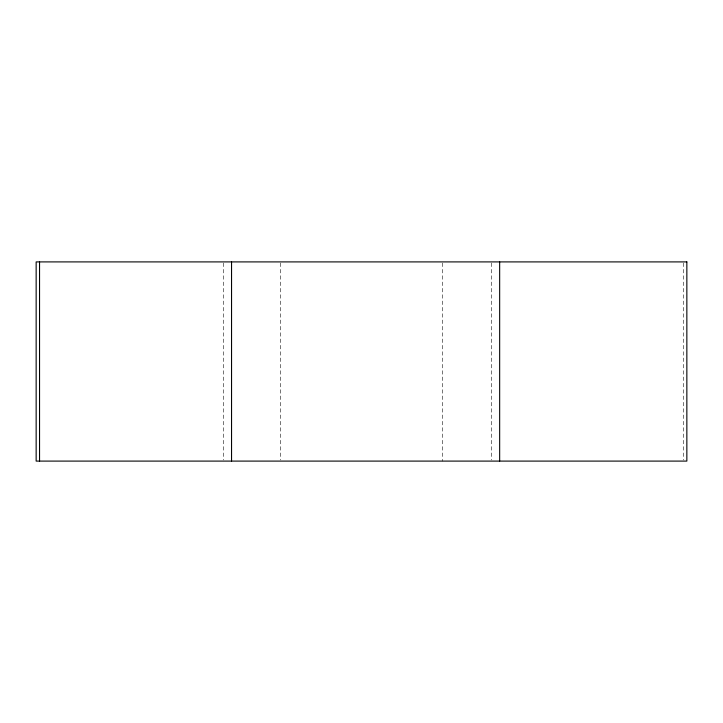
<?xml version="1.0" encoding="UTF-8"?>
<svg xmlns="http://www.w3.org/2000/svg" width="723" height="723" viewBox="0 0 723 723"><rect width="100%" height="100%" fill="white"/><g stroke="black" fill="none" stroke-linecap="round" stroke-linejoin="round"><path stroke-width="0.54" stroke-dasharray="3.62 2.71" d="M683.452 263.036L683.452 459.964M491.45 263.036L491.45 459.964M442.422 263.036L442.422 461.093M280.578 263.036L280.578 459.964M223.335 263.036L223.335 459.964"/><path stroke-width="1.08" d="M499.665 261.907L499.665 461.093M231.55 261.907L231.55 461.093M39.548 261.907L39.548 461.093M686.85 261.907L36.15 261.907L36.15 461.093L686.85 461.093L686.85 261.907"/></g></svg>
